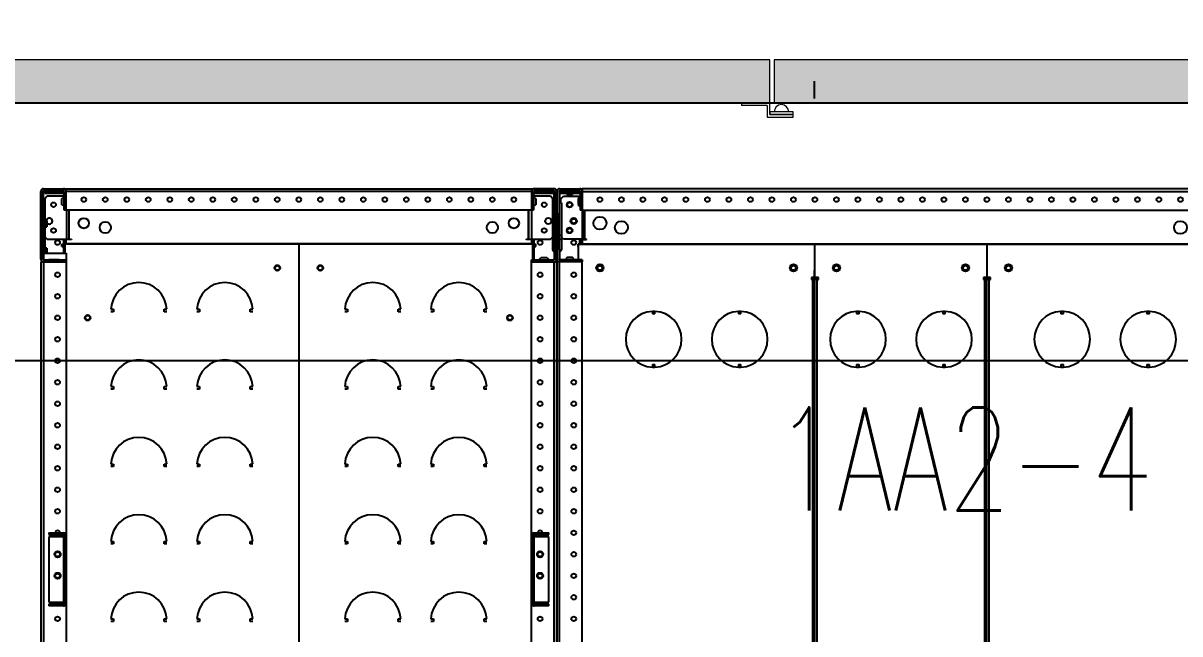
# Model space of a CAD drawing. Extents: x 758840 to 1108724, y -102573 to 143521.
# Drawn here: x 799613 to 800958, y 67115 to 67825 of the extents above; entities that cross this region are included whole.
import ezdxf

# ---------------------------------------------------------------- set-up
doc = ezdxf.new("R2010")
doc.units = 0
doc.header["$LTSCALE"] = 1000
doc.header["$MEASUREMENT"] = 0
doc.linetypes.add('DOTE', pattern=[2.42, 2, -0.2, 0.02, -0.2])
for name, color, linetype in [('02电气-设备', 255, 'Continuous'), ('02电气-设备基础', 252, 'Continuous'), ('DOTE', 8, 'DOTE'), ('LWIRE', 1, 'Continuous')]:
    doc.layers.add(name, color=color, linetype=linetype)
doc.styles.add('电气文字', font='txtd.shx', dxfattribs={"width": 0.8, "height": 3.5, "bigfont": 'HZTXT.shx'})

# ---------------------------------------------------------------- blocks, each defined once
blk = doc.blocks.new('补偿-滤波柜')
at = {"linetype": 'Continuous', "lineweight": 25}
for p, q in [((-3, 1197), (-3, 1118)), ((-0.5, 1197), (-0.5, 1118)), ((0, 1200), (23.5, 1200)), ((0, 1197.5), (23.5, 1197.5)), ((0.3, 1189.8), (0.3, 1197.5)), ((1.5, 1197.3), (4.5, 1197.3)), ((1.5, 1197.3), (1.5, 1194.8)), ((4.5, 1197.3), (4.5, 1194.8)), ((4.5, 1197.3), (23.9, 1197.3)), ((24, 1200), (24, 1200)), ((24, 1200), (26.5, 1200)), ((24, 1197), (24, 1175)), ((767.5, 1200), (26.5, 1200)), ((26.5, 1200), (26.5, 1197)), ((26.5, 1197.5), (26.5, 1197.5)), ((26.5, 1197.3), (26.5, 1197.3)), ((26.5, 1197), (26.5, 1175)), ((26.5, 1197), (767.5, 1197)), ((-0.5, 1189.8), (0, 1189.8)), ((2.2, 1183.7), (-0.3, 1183.7)), ((-0.3, 1183.7), (-0.3, 1145.5)), ((0, 1189.8), (0.3, 1189.8)), ((0, 1189.8), (0, 1183.7)), ((1.5, 1194.8), (4.5, 1194.8)), ((1.5, 1188.5), (4.5, 1191.5)), ((1.5, 1183.7), (1.5, 1188.5)), ((2.2, 1183.7), (2.2, 1145.5)), ((4.5, 1194.8), (24, 1194.8)), ((4.5, 1191.5), (24, 1191.5)), ((8.4, 1193.4), (8.4, 1194.8)), ((8.4, 1193.4), (15.1, 1193.4)), ((15.1, 1194.8), (15.1, 1193.4)), ((23, 1189.8), (21.5, 1188.2)), ((21.5, 1188.2), (21.5, 1181.8)), ((24, 1189.8), (23, 1189.8)), ((-0.4, 1171.5), (-0.5, 1171.5)), ((-0.4, 1129.1), (-0.4, 1171.5)), ((21.5, 1181.8), (23, 1180.2)), ((23, 1180.2), (24, 1180.2)), ((26.5, 1175), (24, 1175)), ((26.5, 1175), (767.5, 1175)), ((26.6, 1141.5), (26.6, 1175)), ((29.2, 1141.5), (29.2, 1175)), ((29.3, 1141.5), (29.3, 1175)), ((2.2, 1145.5), (-0.3, 1145.5)), ((-0.3, 1145.5), (-0.3, 1141.2)), ((2.2, 1145.5), (2.2, 1141.2)), ((4.5, 1141.5), (2.2, 1143.8)), ((2.2, 1141.2), (-0.3, 1141.2)), ((-0.3, 1141.2), (-0.3, 1129.1)), ((2.2, 1141.2), (2.2, 1129.1)), ((26.6, 1141.5), (4.5, 1141.5)), ((21.5, 1133), (21.5, 1135.5)), ((22, 1135.5), (21.5, 1135.5)), ((22, 1133), (21.5, 1133)), ((22, 1135.5), (297, 1135.5)), ((22, 1117.5), (22, 1135.5)), ((22.2, 1141.4), (22.2, 1141.5)), ((23.5, 1141.4), (22.2, 1141.4)), ((23.5, 1141.4), (24, 1141.4)), ((23.5, 1135.5), (23.5, 1141.4)), ((24, 1141.4), (24, 1135.5)), ((26.5, 1141.4), (24, 1141.4)), ((26.5, 1141.4), (26.5, 1135.5)), ((26.5, 1141), (31.5, 1141)), ((26.5, 1136), (767.5, 1136)), ((26.6, 1141.5), (29.2, 1141.5)), ((29.2, 1141.5), (29.3, 1141.5)), ((31.5, 1141.5), (29.3, 1141.5)), ((31.5, 1141), (31.5, 1141.5)), ((297, 1135.5), (497, 1135.5)), ((297, 1097), (297, 1135.5)), ((497, 1135.5), (497, 1097)), ((497, 1135.5), (772, 1135.5)), ((-3, 3), (-3, 1118)), ((-0.5, 1129.1), (-0.4, 1129.1)), ((-0.4, 1129.1), (-0.4, 1127.3)), ((-0.3, 1129.1), (2.2, 1129.1)), ((0, 1127.3), (0, 1117.5)), ((26.5, 1117.5), (0, 1117.5)), ((8.8, 1120), (7.2, 1118.5)), ((7.2, 1118.5), (7.2, 1117.5)), ((15.2, 1120), (8.8, 1120)), ((16.7, 1118.5), (15.2, 1120)), ((16.7, 1117.5), (16.7, 1118.5)), ((26.5, 1117.5), (26.5, 1115)), ((0, 1115), (-3, 1115)), ((-0.5, 1115), (-0.5, 1115)), ((26.5, 1115), (0, 1115)), ((0, 85), (0, 1115)), ((26.5, 597.5), (26.5, 1115)), ((293, 1097), (293, 1094.5)), ((297, 1097), (293, 1097)), ((293, 1094.5), (294.3, 1094.5)), ((294.3, 1094.5), (294.3, 105.5)), ((297, 1094.5), (294.3, 1094.5)), ((301, 1097), (297, 1097)), ((299.7, 1094.5), (297, 1094.5)), ((297, 105.5), (297, 1094.5)), ((299.7, 1094.5), (301, 1094.5)), ((299.7, 105.5), (299.7, 1094.5)), ((301, 1094.5), (301, 1097)), ((493, 1097), (493, 1094.5)), ((497, 1097), (493, 1097)), ((493, 1094.5), (494.3, 1094.5)), ((494.3, 1094.5), (494.3, 105.5)), ((497, 1094.5), (494.3, 1094.5)), ((501, 1097), (497, 1097)), ((497, 105.5), (497, 1094.5)), ((499.7, 1094.5), (497, 1094.5)), ((499.7, 1094.5), (501, 1094.5)), ((499.7, 105.5), (499.7, 1094.5)), ((501, 1094.5), (501, 1097)), ((108, 1057.5), (108, 1054.5)), ((111, 1054.5), (111, 1057.5)), ((208, 1057.5), (208, 1054.5)), ((211, 1054.5), (211, 1057.5)), ((345.5, 1057.5), (345.5, 1054.5)), ((348.5, 1054.5), (348.5, 1057.5)), ((445.5, 1057.5), (445.5, 1054.5)), ((448.5, 1054.5), (448.5, 1057.5)), ((583, 1057.5), (583, 1054.5)), ((586, 1054.5), (586, 1057.5)), ((683, 1057.5), (683, 1054.5)), ((686, 1054.5), (686, 1057.5)), ((108, 995.5), (108, 992.5)), ((111, 992.5), (111, 995.5)), ((208, 995.5), (208, 992.5)), ((211, 992.5), (211, 995.5)), ((345.5, 995.5), (345.5, 992.5)), ((348.5, 992.5), (348.5, 995.5)), ((445.5, 995.5), (445.5, 992.5)), ((448.5, 992.5), (448.5, 995.5)), ((583, 995.5), (583, 992.5)), ((586, 992.5), (586, 995.5)), ((683, 995.5), (683, 992.5)), ((686, 992.5), (686, 995.5))]:
    blk.add_line(p, q, dxfattribs=at)
for centre, radius in [((11.8, 1181.5), 3.3), ((11.8, 1181.5), 2.7), ((47, 1187.5), 2.7), ((72, 1187.5), 2.7), ((97, 1187.5), 2.7), ((122, 1187.5), 2.7), ((147, 1187.5), 2.7), ((172, 1187.5), 2.7), ((197, 1187.5), 2.7), ((222, 1187.5), 2.7), ((247, 1187.5), 2.7), ((272, 1187.5), 2.7), ((297, 1187.5), 2.7), ((322, 1187.5), 2.7), ((347, 1187.5), 2.7), ((372, 1187.5), 2.7), ((397, 1187.5), 2.7), ((422, 1187.5), 2.7), ((447, 1187.5), 2.7), ((472, 1187.5), 2.7), ((497, 1187.5), 2.7), ((522, 1187.5), 2.7), ((547, 1187.5), 2.7), ((572, 1187.5), 2.7), ((597, 1187.5), 2.7), ((622, 1187.5), 2.7), ((647, 1187.5), 2.7), ((672, 1187.5), 2.7), ((697, 1187.5), 2.7), ((722, 1187.5), 2.7), ((16.5, 1162.5), 3.55), ((16.5, 1162.5), 2.7), ((47, 1160), 7.5), ((72, 1155), 7.5), ((722, 1155), 7.5), ((11.8, 1151.5), 3.3), ((11.8, 1151.5), 2.7), ((16.5, 1137.5), 2.7), ((47, 1108), 4.25), ((47, 1108), 2.7), ((272, 1108), 4.25), ((272, 1108), 2.7), ((322, 1108), 4.25), ((322, 1108), 2.7), ((472, 1108), 4.25), ((472, 1108), 2.7), ((522, 1108), 4.25), ((522, 1108), 2.7), ((16.5, 1100), 2.7), ((16.5, 1075), 2.7), ((16.5, 1050), 2.7), ((16.5, 1025), 2.7), ((16.5, 1000), 2.7), ((16.5, 975), 2.7), ((16.5, 950), 2.7), ((16.5, 925), 2.7), ((16.5, 900), 2.7), ((16.5, 875), 2.7), ((16.5, 850), 2.7), ((16.5, 825), 2.7), ((16.5, 800), 2.7), ((16.5, 775), 2.7), ((16.5, 750), 2.7), ((16.5, 725), 2.7), ((16.5, 700), 2.7)]:
    blk.add_circle(centre, radius, dxfattribs=at)
for centre, radius, start, end in [((0, 1197), 3, 90, 180), ((0, 1197), 0.5, 90, 180), ((23.5, 1197), 3, 0, 90), ((23.5, 1197), 0.5, 0, 90), ((-0.4, 1171.6), 0.0893, 261.9505, 348.5782), ((0, 1118), 3, 180, 270), ((-0.4, 1127.2), 0.0893, 81.9505, 168.5782), ((0, 1118), 0.5, 180, 270), ((-0.4, 1129.2), 0.0893, 261.9505, 348.5782), ((-0.1, 1129.6), 2.32, 261.9505, 348.5782), ((109.5, 1025), 32.5, 92.6454, 267.3546), ((109.5, 1025), 32.5, 87.3546, 92.6454), ((109.5, 1025), 29.5, 87.0854, 92.9146), ((109.5, 1025), 32.5, 272.6454, 87.3546), ((209.5, 1025), 32.5, 92.6454, 267.3546), ((209.5, 1025), 32.5, 87.3546, 92.6454), ((209.5, 1025), 29.5, 87.0854, 92.9146), ((209.5, 1025), 32.5, 272.6454, 87.3546), ((347, 1025), 32.5, 92.6454, 267.3546), ((347, 1025), 32.5, 87.3546, 92.6454), ((347, 1025), 29.5, 87.0854, 92.9146), ((347, 1025), 32.5, 272.6454, 87.3546), ((447, 1025), 32.5, 92.6454, 267.3546), ((447, 1025), 32.5, 87.3546, 92.6454), ((447, 1025), 29.5, 87.0854, 92.9146), ((447, 1025), 32.5, 272.6454, 87.3546), ((584.5, 1025), 32.5, 92.6454, 267.3546), ((584.5, 1025), 32.5, 87.3546, 92.6454), ((584.5, 1025), 29.5, 87.0854, 92.9146), ((584.5, 1025), 32.5, 272.6454, 87.3546), ((684.5, 1025), 32.5, 92.6454, 267.3546), ((684.5, 1025), 32.5, 87.3546, 92.6454), ((684.5, 1025), 29.5, 87.0854, 92.9146), ((684.5, 1025), 32.5, 272.6454, 87.3546), ((109.5, 1025), 29.5, 267.0854, 272.9146), ((209.5, 1025), 29.5, 267.0854, 272.9146), ((347, 1025), 29.5, 267.0854, 272.9146), ((447, 1025), 29.5, 267.0854, 272.9146), ((584.5, 1025), 29.5, 267.0854, 272.9146), ((684.5, 1025), 29.5, 267.0854, 272.9146), ((109.5, 1025), 32.5, 267.3546, 272.6454), ((209.5, 1025), 32.5, 267.3546, 272.6454), ((347, 1025), 32.5, 267.3546, 272.6454), ((447, 1025), 32.5, 267.3546, 272.6454), ((584.5, 1025), 32.5, 267.3546, 272.6454), ((684.5, 1025), 32.5, 267.3546, 272.6454)]:
    blk.add_arc(centre, radius, start, end, dxfattribs=at)
blk = doc.blocks.new('600mm 低压柜')
at = {"linetype": 'Continuous', "lineweight": 25}
for p, q in [((12.6, -1185), (12.6, -73)), ((612.6, -1185), (612.6, -73)), ((42.1, -128.6), (42.1, -1187.5)), ((583.1, -1195), (583.1, -128.6)), ((15.6, -155), (15.6, -1185)), ((609.6, -1185), (609.6, -155)), ((312.6, -1205.5), (312.6, -631.5)), ((94.1, -767), (97.1, -767)), ((97.1, -770), (94.1, -770)), ((156, -767), (159, -767)), ((159, -770), (156, -770)), ((194.1, -767), (197.1, -767)), ((197.1, -770), (194.1, -770)), ((256, -767), (259, -767)), ((259, -770), (256, -770)), ((366.1, -767), (369.1, -767)), ((369.1, -770), (366.1, -770)), ((428, -767), (431, -767)), ((431, -770), (428, -770)), ((466.1, -767), (469.1, -767)), ((469.1, -770), (466.1, -770)), ((528, -767), (531, -767)), ((531, -770), (528, -770)), ((22.1, -785), (22.1, -787)), ((22.1, -785), (39.1, -785)), ((22.1, -787), (39.1, -787)), ((22.1, -789.5), (22.1, -865.5)), ((40.1, -789.5), (22.1, -789.5)), ((39.1, -789.5), (39.1, -865.5)), ((40.1, -867), (40.1, -788)), ((585.1, -788), (585.1, -867)), ((603.1, -789.5), (585.1, -789.5)), ((586.1, -785), (603.1, -785)), ((586.1, -787), (603.1, -787)), ((586.1, -865.5), (586.1, -789.5)), ((603.1, -787), (603.1, -785)), ((603.1, -865.5), (603.1, -789.5)), ((94.1, -857), (97.1, -857)), ((97.1, -860), (94.1, -860)), ((156, -857), (159, -857)), ((159, -860), (156, -860)), ((194.1, -857), (197.1, -857)), ((197.1, -860), (194.1, -860)), ((256, -857), (259, -857)), ((259, -860), (256, -860)), ((366.1, -857), (369.1, -857)), ((369.1, -860), (366.1, -860)), ((428, -857), (431, -857)), ((431, -860), (428, -860)), ((466.1, -857), (469.1, -857)), ((469.1, -860), (466.1, -860)), ((528, -857), (531, -857)), ((531, -860), (528, -860)), ((22.1, -865.5), (40.1, -865.5)), ((22.1, -868), (22.1, -870)), ((39.1, -868), (22.1, -868)), ((39.1, -870), (22.1, -870)), ((585.1, -865.5), (603.1, -865.5)), ((603.1, -868), (586.1, -868)), ((603.1, -870), (586.1, -870)), ((603.1, -870), (603.1, -868)), ((94.1, -947), (97.1, -947)), ((97.1, -950), (94.1, -950)), ((156, -947), (159, -947)), ((159, -950), (156, -950)), ((194.1, -947), (197.1, -947)), ((197.1, -950), (194.1, -950)), ((256, -947), (259, -947)), ((259, -950), (256, -950)), ((366.1, -947), (369.1, -947)), ((369.1, -950), (366.1, -950)), ((428, -947), (431, -947)), ((431, -950), (428, -950)), ((466.1, -947), (469.1, -947)), ((469.1, -950), (466.1, -950)), ((528, -947), (531, -947)), ((531, -950), (528, -950)), ((94.1, -1037), (97.1, -1037)), ((97.1, -1040), (94.1, -1040)), ((156, -1037), (159, -1037)), ((159, -1040), (156, -1040)), ((194.1, -1037), (197.1, -1037)), ((197.1, -1040), (194.1, -1040)), ((256, -1037), (259, -1037)), ((259, -1040), (256, -1040)), ((366.1, -1037), (369.1, -1037)), ((369.1, -1040), (366.1, -1040)), ((428, -1037), (431, -1037)), ((431, -1040), (428, -1040)), ((466.1, -1037), (469.1, -1037)), ((469.1, -1040), (466.1, -1040)), ((528, -1037), (531, -1037)), ((531, -1040), (528, -1040)), ((94.1, -1127), (97.1, -1127)), ((156, -1127), (159, -1127)), ((194.1, -1127), (197.1, -1127)), ((256, -1127), (259, -1127)), ((366.1, -1127), (369.1, -1127)), ((428, -1127), (431, -1127)), ((466.1, -1127), (469.1, -1127)), ((528, -1127), (531, -1127)), ((97.1, -1130), (94.1, -1130)), ((159, -1130), (156, -1130)), ((197.1, -1130), (194.1, -1130)), ((259, -1130), (256, -1130)), ((369.1, -1130), (366.1, -1130)), ((431, -1130), (428, -1130)), ((469.1, -1130), (466.1, -1130)), ((531, -1130), (528, -1130)), ((42.1, -1185), (12.6, -1185)), ((12.6, -1188), (12.6, -1267)), ((15.1, -1185), (15.1, -1185)), ((15.1, -1267), (15.1, -1188)), ((42.1, -1187.5), (15.6, -1187.5)), ((15.6, -1197.3), (15.6, -1187.5)), ((22.8, -1188.5), (22.8, -1187.5)), ((24.3, -1190), (22.8, -1188.5)), ((30.8, -1190), (24.3, -1190)), ((32.3, -1188.5), (30.8, -1190)), ((32.3, -1187.5), (32.3, -1188.5)), ((39.1, -1187.5), (39.1, -1203)), ((39.6, -1211.4), (39.6, -1187.5)), ((40.6, -1187.5), (40.6, -1205.5)), ((609.6, -1185), (583.1, -1185)), ((609.6, -1187.5), (583.1, -1187.5)), ((610.1, -1195), (583.1, -1195)), ((584.6, -1205.5), (584.6, -1195)), ((585.6, -1195), (585.6, -1211.4)), ((586.1, -1203), (586.1, -1195)), ((591.1, -1185), (591.1, -1184.7)), ((591.1, -1184.7), (603.1, -1184.7)), ((591.1, -1187.7), (591.1, -1187.5)), ((603.1, -1187.7), (591.1, -1187.7)), ((594.1, -1185), (594.5, -1184.7)), ((603.1, -1184.7), (603.1, -1185)), ((603.1, -1187.5), (603.1, -1187.7)), ((605.7, -1201.1), (605.7, -1195)), ((607.4, -1195), (607.4, -1241.7)), ((609.6, -1195), (609.6, -1187.5)), ((609.9, -1195), (609.9, -1199.2)), ((610.1, -1188), (610.1, -1267)), ((612.6, -1188), (612.6, -1267)), ((15.1, -1199), (15.2, -1199)), ((15.2, -1241.5), (15.2, -1197.3)), ((15.3, -1199.1), (17.8, -1199.1)), ((15.3, -1253.6), (15.3, -1199.1)), ((17.8, -1253.6), (17.8, -1199.1)), ((37.1, -1203), (37.1, -1205.5)), ((39.6, -1203), (37.1, -1203)), ((39.6, -1205.5), (37.1, -1205.5)), ((38.6, -1203), (38.6, -1205.5)), ((39.1, -1205.5), (39.1, -1211.4)), ((40.6, -1205.5), (584.6, -1205.5)), ((42.1, -1211.4), (42.1, -1205.5)), ((42.1, -1206), (583.1, -1206)), ((583.1, -1205.5), (583.1, -1211.4)), ((588.1, -1203), (585.6, -1203)), ((588.1, -1205.5), (585.6, -1205.5)), ((586.1, -1211.4), (586.1, -1205.5)), ((586.6, -1203), (586.6, -1205.5)), ((588.1, -1203), (588.1, -1205.5)), ((605.7, -1201.1), (607.4, -1201.1)), ((607.4, -1199.4), (607.4, -1199.2)), ((609.9, -1199.2), (607.4, -1199.5)), ((609.9, -1199.2), (607.4, -1199.4)), ((609.9, -1199.2), (607.4, -1199.2)), ((610, -1201.1), (610, -1243.5)), ((17.8, -1211.2), (15.3, -1211.2)), ((17.8, -1215.4), (15.3, -1215.4)), ((20.1, -1211.5), (17.8, -1213.8)), ((48.1, -1211.5), (20.1, -1211.5)), ((42.1, -1211.4), (37.8, -1211.4)), ((37.8, -1211.4), (37.8, -1211.5)), ((42.1, -1211), (48.1, -1211)), ((42.1, -1270), (42.1, -1211.5)), ((45.1, -1211.5), (45.1, -1245)), ((45.6, -1211.5), (45.6, -1245)), ((48.1, -1211), (48.1, -1211.5)), ((577.1, -1211), (583.1, -1211)), ((577.1, -1211.5), (577.1, -1211)), ((605.1, -1211.5), (577.1, -1211.5)), ((579.9, -1245), (579.9, -1211.5)), ((580, -1245), (580, -1211.5)), ((582.6, -1245), (582.6, -1211.5)), ((587.3, -1211.4), (583.1, -1211.4)), ((587.3, -1211.5), (587.3, -1211.4)), ((607.4, -1213.8), (605.1, -1211.5)), ((607.4, -1225.6), (605.7, -1225.6)), ((605.7, -1232.2), (605.7, -1225.6)), ((605.7, -1232.2), (607.4, -1232.2)), ((15.2, -1241.5), (15.1, -1241.5)), ((37.1, -1251.7), (38.6, -1250.2)), ((38.6, -1250.2), (39.6, -1250.2)), ((39.6, -1267), (39.6, -1245)), ((39.6, -1245), (585.6, -1245)), ((583.1, -1245), (583.1, -1270)), ((585.6, -1245), (585.6, -1267)), ((585.6, -1250.2), (586.6, -1250.2)), ((586.6, -1250.2), (588.1, -1251.7)), ((607.4, -1241.7), (607.4, -1241.9)), ((608.1, -1258.5), (608.1, -1242.9)), ((609.6, -1243.5), (609.6, -1267.5)), ((15.1, -1259.8), (15.9, -1259.8)), ((17.8, -1253.6), (15.3, -1253.6)), ((15.6, -1259.8), (15.6, -1253.6)), ((15.9, -1259.8), (15.9, -1267.5)), ((17.1, -1253.6), (17.1, -1258.5)), ((17.1, -1258.5), (20.1, -1261.5)), ((20.1, -1261.5), (39.6, -1261.5)), ((37.1, -1258.2), (37.1, -1251.7)), ((38.6, -1259.7), (37.1, -1258.2)), ((39.6, -1259.7), (38.6, -1259.7)), ((586.6, -1259.7), (585.6, -1259.7)), ((585.6, -1261.5), (605.1, -1261.5)), ((588.1, -1258.2), (586.6, -1259.7)), ((588.1, -1251.7), (588.1, -1258.2)), ((605.1, -1261.5), (608.1, -1258.5)), ((15.6, -1267.5), (39.1, -1267.5)), ((15.6, -1270), (39.1, -1270)), ((17.1, -1264.8), (17.1, -1267.3)), ((39.6, -1264.8), (17.1, -1264.8)), ((39.5, -1267.3), (17.1, -1267.3)), ((17.6, -1264.8), (17.6, -1267.3)), ((39.6, -1269.9), (39.6, -1270)), ((609.6, -1270), (39.6, -1270)), ((42.1, -1267.3), (42, -1267.3)), ((42, -1267.5), (42.1, -1267.5)), ((42.1, -1267), (583.1, -1267)), ((583.1, -1267.3), (583.1, -1267.3)), ((583.1, -1267.5), (583.1, -1267.5)), ((608.1, -1264.8), (585.6, -1264.8)), ((608.1, -1267.3), (585.7, -1267.3)), ((586.1, -1267.5), (609.6, -1267.5)), ((605.1, -1264.8), (605.1, -1267.3)), ((608.1, -1264.8), (608.1, -1267.3))]:
    blk.add_line(p, q, dxfattribs=at)
at = {"linetype": 'Continuous', "lineweight": 25, "flags": 128}
blk.add_lwpolyline([(591.6, -1184.7), (591.8, -1184.9), (592, -1185)], dxfattribs=at)
at = {"linetype": 'Continuous', "lineweight": 25}
for centre, radius in [((32.1, -770), 2.7), ((593.1, -770), 2.7), ((32.1, -820), 3.55), ((32.1, -820), 2.7), ((593.1, -820), 3.55), ((593.1, -820), 2.7), ((32.1, -845), 3.55), ((32.1, -845), 2.7), ((593.1, -845), 3.55), ((593.1, -845), 2.7), ((32.1, -895), 2.7), ((593.1, -895), 2.7), ((32.1, -920), 2.7), ((593.1, -920), 2.7), ((32.1, -945), 2.7), ((593.1, -945), 2.7), ((32.1, -970), 2.7), ((593.1, -970), 2.7), ((32.1, -995), 2.7), ((593.1, -995), 2.7), ((32.1, -1020), 2.7), ((593.1, -1020), 2.7), ((32.1, -1045), 2.7), ((593.1, -1045), 2.7), ((32.1, -1070), 2.7), ((593.1, -1070), 2.7), ((32.1, -1095), 2.7), ((593.1, -1095), 2.7), ((32.1, -1120), 2.7), ((67.1, -1120), 3.25), ((67.1, -1120), 2.7), ((558.1, -1120), 3.25), ((558.1, -1120), 2.7), ((593.1, -1120), 2.7), ((32.1, -1145), 2.7), ((593.1, -1145), 2.7), ((32.1, -1170), 2.7), ((593.1, -1170), 2.7), ((287.6, -1178), 3.25), ((287.6, -1178), 2.7), ((337.6, -1178), 3.25), ((337.6, -1178), 2.7), ((32.1, -1207.5), 2.7), ((593.1, -1207.5), 2.7), ((27.3, -1221.5), 2.7), ((87.6, -1225), 6.55), ((537.6, -1225), 6.55), ((597.8, -1221.5), 2.7), ((22.6, -1232.5), 3.55), ((62.6, -1230), 6), ((562.6, -1230), 6), ((27.3, -1251.5), 2.7), ((597.8, -1251.5), 2.7), ((62.6, -1257.5), 2.7), ((87.6, -1257.5), 2.7), ((112.6, -1257.5), 2.7), ((137.6, -1257.5), 2.7), ((162.6, -1257.5), 2.7), ((187.6, -1257.5), 2.7), ((212.6, -1257.5), 2.7), ((237.6, -1257.5), 2.7), ((262.6, -1257.5), 2.7), ((287.6, -1257.5), 2.7), ((312.6, -1257.5), 2.7), ((337.6, -1257.5), 2.7), ((362.6, -1257.5), 2.7), ((387.6, -1257.5), 2.7), ((412.6, -1257.5), 2.7), ((437.6, -1257.5), 2.7), ((462.6, -1257.5), 2.7), ((487.6, -1257.5), 2.7), ((512.6, -1257.5), 2.7), ((537.6, -1257.5), 2.7), ((562.6, -1257.5), 2.7)]:
    blk.add_circle(centre, radius, dxfattribs=at)
for centre, radius, start, end in [((126.6, -768.5), 32.5, 182.6454, 357.3546), ((126.6, -768.5), 29.5, 177.0854, 182.9146), ((126.6, -768.5), 29.5, 357.0854, 2.9146), ((226.6, -768.5), 32.5, 182.6454, 357.3546), ((226.6, -768.5), 29.5, 177.0854, 182.9146), ((226.6, -768.5), 29.5, 357.0854, 2.9146), ((398.6, -768.5), 32.5, 182.6454, 357.3546), ((398.6, -768.5), 29.5, 177.0854, 182.9146), ((398.6, -768.5), 29.5, 357.0854, 2.9146), ((498.6, -768.5), 32.5, 182.6454, 357.3546), ((498.6, -768.5), 29.5, 177.0854, 182.9146), ((498.6, -768.5), 29.5, 357.0854, 2.9146), ((39.1, -788), 3, 0, 90), ((39.1, -788), 1, 0, 90), ((586.1, -788), 3, 90, 180), ((586.1, -788), 1, 90, 180), ((126.6, -858.5), 32.5, 182.6454, 357.3546), ((126.6, -858.5), 29.5, 177.0854, 182.9146), ((126.6, -858.5), 29.5, 357.0854, 2.9146), ((226.6, -858.5), 32.5, 182.6454, 357.3546), ((226.6, -858.5), 29.5, 177.0854, 182.9146), ((226.6, -858.5), 29.5, 357.0854, 2.9146), ((398.6, -858.5), 32.5, 182.6454, 357.3546), ((398.6, -858.5), 29.5, 177.0854, 182.9146), ((398.6, -858.5), 29.5, 357.0854, 2.9146), ((498.6, -858.5), 32.5, 182.6454, 357.3546), ((498.6, -858.5), 29.5, 177.0854, 182.9146), ((498.6, -858.5), 29.5, 357.0854, 2.9146), ((32.1, -870), 2.7, 180, 0), ((32.1, -870), 2.7, 47.7946, 132.2054), ((39.1, -867), 3, 270, 0), ((39.1, -867), 1, 270, 0), ((586.1, -867), 3, 180, 270), ((586.1, -867), 1, 180, 270), ((593.1, -870), 2.7, 180, 0), ((593.1, -870), 2.7, 47.7946, 132.2054), ((126.6, -948.5), 32.5, 182.6454, 357.3546), ((126.6, -948.5), 29.5, 177.0854, 182.9146), ((126.6, -948.5), 29.5, 357.0854, 2.9146), ((226.6, -948.5), 32.5, 182.6454, 357.3546), ((226.6, -948.5), 29.5, 177.0854, 182.9146), ((226.6, -948.5), 29.5, 357.0854, 2.9146), ((398.6, -948.5), 32.5, 182.6454, 357.3546), ((398.6, -948.5), 29.5, 177.0854, 182.9146), ((398.6, -948.5), 29.5, 357.0854, 2.9146), ((498.6, -948.5), 32.5, 182.6454, 357.3546), ((498.6, -948.5), 29.5, 177.0854, 182.9146), ((498.6, -948.5), 29.5, 357.0854, 2.9146), ((126.6, -1038.5), 32.5, 182.6454, 357.3546), ((126.6, -1038.5), 29.5, 177.0854, 182.9146), ((126.6, -1038.5), 29.5, 357.0854, 2.9146), ((226.6, -1038.5), 32.5, 182.6454, 357.3546), ((226.6, -1038.5), 29.5, 177.0854, 182.9146), ((226.6, -1038.5), 29.5, 357.0854, 2.9146), ((398.6, -1038.5), 32.5, 182.6454, 357.3546), ((398.6, -1038.5), 29.5, 177.0854, 182.9146), ((398.6, -1038.5), 29.5, 357.0854, 2.9146), ((498.6, -1038.5), 32.5, 182.6454, 357.3546), ((498.6, -1038.5), 29.5, 177.0854, 182.9146), ((498.6, -1038.5), 29.5, 357.0854, 2.9146), ((126.6, -1128.5), 29.5, 177.0854, 182.9146), ((126.6, -1128.5), 29.5, 357.0854, 2.9146), ((226.6, -1128.5), 29.5, 177.0854, 182.9146), ((226.6, -1128.5), 29.5, 357.0854, 2.9146), ((398.6, -1128.5), 29.5, 177.0854, 182.9146), ((398.6, -1128.5), 29.5, 357.0854, 2.9146), ((498.6, -1128.5), 29.5, 177.0854, 182.9146), ((498.6, -1128.5), 29.5, 357.0854, 2.9146), ((126.6, -1128.5), 32.5, 182.6454, 357.3546), ((226.6, -1128.5), 32.5, 182.6454, 357.3546), ((398.6, -1128.5), 32.5, 182.6454, 357.3546), ((498.6, -1128.5), 32.5, 182.6454, 357.3546), ((15.6, -1188), 3, 90, 180), ((15.6, -1188), 0.5, 90, 180), ((609.6, -1188), 3, 0, 90), ((609.6, -1188), 0.5, 0, 90), ((15.1, -1197.2), 0.0893, 191.4218, 278.0495), ((15.5, -1199.6), 2.32, 11.4218, 98.0495), ((15.2, -1199.1), 0.0893, 11.4218, 98.0495), ((608.7, -1199.2), 1.34, 189.2464, 193.1616), ((609.9, -1199.2), 0.0515, 189.2464, 193.1616), ((602.6, -1232.5), 3.55, 29.1627, 4.8477), ((15.2, -1241.6), 0.0893, 11.4218, 98.0495), ((608.7, -1241.7), 1.34, 189.2464, 193.1616), ((15.6, -1267), 3, 180, 270), ((15.6, -1267), 0.5, 180, 270), ((39.1, -1267), 0.5, 270, 360), ((39.1, -1267), 3, 270, 360), ((586.1, -1267), 3, 180, 270), ((586.1, -1267), 0.5, 180, 270), ((609.6, -1267), 3, 270, 0), ((609.6, -1267), 0.5, 270, 0)]:
    blk.add_arc(centre, radius, start, end, dxfattribs=at)
for points in [[(610, -1201.1), (609.6, -1201.1), (609, -1201), (608.2, -1200.7), (607.6, -1200.2), (607.5, -1199.7), (607.4, -1199.5)], [(607.4, -1242), (607.5, -1242.2), (607.6, -1242.6), (608.2, -1243.1), (609, -1243.4), (609.6, -1243.5), (610, -1243.5)]]:
    blk.add_open_spline(points, degree=3, dxfattribs=at)
for points in [[(610, -1199.3), (609.9, -1199.3), (609.9, -1199.3), (609.9, -1199.3), (609.9, -1199.3), (609.9, -1199.3), (609.9, -1199.2)], [(610.1, -1201.1), (610.1, -1201.1), (610, -1201.1), (610, -1201.1), (610, -1201.1), (610, -1201.1), (610, -1201.1)], [(610, -1243.5), (610, -1243.5), (610, -1243.5), (610, -1243.5), (610, -1243.5), (610.1, -1243.6), (610.1, -1243.6)]]:
    blk.add_open_spline(points, degree=3, knots=[0, 0, 0, 0, 0.25, 0.5, 0.75, 1, 1, 1, 1], dxfattribs=at)
blk = doc.blocks.new('BD4-PAL0101-LVPM-05')
at = {"ltscale": 5}
h = blk.add_hatch(dxfattribs=at)
h.set_pattern_fill('隔热材料01', color=8, scale=80, angle=45)
h.set_pattern_definition([(315, (1.005, -51.474), (28.28427125, 28.28427125), [4.0142, -35.9858]), (315, (-20.185, -72.664), (28.28427125, 28.28427125), [4.0142, -35.9858]), (135, (13.44, -77.425), (-28.28427125, -28.28427125), [4.0142, -35.9858]), (135, (5.767, -85.1), (-28.28427125, -28.28427125), [4.0142, -35.9858]), (225, (28.298, -71.66), (28.28427125, -28.28427125), [40.0194, 0.0194]), (180, (18.983, -78.135), (-28.2842, 28.2842), [3.4144, -53.1542]), (161.56505, (43.853, -49.85), (-28.284169758, 28.28429741), [2.244, -87.1988]), (161.56505, (15.569, -78.135), (-28.284169758, 28.28429741), [2.244, -87.1988]), (198.43495, (51.525, -48.43), (-28.28429741, 28.28416976), [4.488, -84.9548]), (198.43495, (23.24, -76.716), (-28.28429741, 28.28416976), [4.488, -84.9548]), (108.43495, (38.886, -46.303), (-28.28429741, 28.284169758), [21.3712, -68.0716]), (108.43495, (10.602, -74.587), (-28.28429741, 28.284169758), [21.3712, -68.0716]), (161.56505, (29.29, -23.19), (-28.284169758, 28.28429741), [2.244, -87.1988]), (161.56505, (1.005, -51.474), (-28.284169758, 28.28429741), [2.244, -87.1988]), (180, (-1.124, -50.765), (-28.2842, 28.2842), [3.4144, -53.1542]), (198.43495, (23.746, -22.48), (-28.28429741, 28.28416976), [4.488, -84.9548]), (198.43495, (-4.538, -50.765), (-28.28429741, 28.28416976), [4.488, -84.9548]), (90, (-20.894, -70.535), (-28.2842, 28.2842), [3.4144, -53.1542]), (108.43495, (8.1, -44.38), (-28.28429741, 28.284169758), [2.244, -87.1988]), (108.43495, (-20.185, -72.664), (-28.28429741, 28.284169758), [2.244, -87.1988]), (71.56505, (7.39, -38.836), (-28.28416976, 28.28429741), [4.488, -84.9548]), (71.56505, (-20.894, -67.12), (-28.28416976, 28.28429741), [4.488, -84.9548]), (161.56505, (31.212, -53.976), (-28.284169758, 28.28429741), [21.3712, -68.0716]), (161.56505, (2.928, -82.26), (-28.284169758, 28.28429741), [21.3712, -68.0716]), (90, (6.476, -90.642), (-28.2842, 28.2842), [3.4144, -53.1542]), (108.43495, (34.76, -58.943), (-28.28429741, 28.284169758), [2.244, -87.1988]), (108.43495, (6.476, -87.228), (-28.28429741, 28.284169758), [2.244, -87.1988]), (71.56505, (33.34, -66.615), (-28.28416976, 28.28429741), [4.488, -84.9548]), (71.56505, (5.057, -94.9), (-28.28416976, 28.28429741), [4.488, -84.9548])])
h.paths.add_polyline_path([(8308888.6, -4141711.1), (8309454.1, -4141711.1), (8309454.1, -4141661.1), (8308888.6, -4141661.1)])
h.paths.add_polyline_path([(8308318.1, -4141711.1), (8308883.6, -4141711.1), (8308883.6, -4141661.1), (8308318.1, -4141661.1)])
h.paths.add_polyline_path([(8310456.6, -4141661.1), (8309564.1, -4141661.1), (8309564.1, -4141711.1), (8310456.6, -4141711.1)])
h.paths.add_polyline_path([(8311354.1, -4141661.1), (8310461.6, -4141661.1), (8310461.6, -4141711.1), (8311354.1, -4141711.1)])
h.paths.add_polyline_path([(8311464.1, -4141711.1), (8312356.6, -4141711.1), (8312356.6, -4141661.1), (8311464.1, -4141661.1)])
h.paths.add_polyline_path([(8312361.6, -4141661.1), (8312361.6, -4141711.1), (8313254.1, -4141711.1), (8313254.1, -4141661.1)])
h.paths.add_polyline_path([(8314456.6, -4141661.1), (8313364.1, -4141661.1), (8313364.1, -4141711.1), (8314456.6, -4141711.1)])
h.paths.add_polyline_path([(8314461.6, -4141661.1), (8314461.6, -4141711.1), (8315554.1, -4141711.1), (8315554.1, -4141661.1)])
h.paths.add_polyline_path([(8316861.6, -4141661.1), (8315664.1, -4141661.1), (8315664.1, -4141711.1), (8316861.6, -4141711.1)])
h.paths.add_polyline_path([(8316866.6, -4141661.1), (8316866.6, -4141711.1), (8318064.1, -4141711.1), (8318064.1, -4141661.1)])
h.paths.add_polyline_path([(8319466.6, -4141661.1), (8318174.1, -4141661.1), (8318174.1, -4141711.1), (8319466.6, -4141711.1)])
h.paths.add_polyline_path([(8319471.6, -4141661.1), (8319471.6, -4141711.1), (8320764.1, -4141711.1), (8320764.1, -4141661.1)])
h.paths.add_polyline_path([(8320874.1, -4141661.1), (8321714.1, -4141661.1), (8321714.1, -4141711.1), (8320874.1, -4141711.1)])
at = {"linetype": 'ByBlock', "lineweight": 15}
for p, q in [((8314456.6, -4141661.1), (8313364.1, -4141661.1)), ((8314456.6, -4141711.1), (8314456.6, -4141661.1)), ((8315554.1, -4141661.1), (8314461.6, -4141661.1)), ((8314461.6, -4141661.1), (8314461.6, -4141711.1)), ((8313364.1, -4141711.1), (8314456.6, -4141711.1)), ((8314461.6, -4141711.1), (8315554.1, -4141711.1))]:
    blk.add_line(p, q, dxfattribs=at)
at = {"lineweight": 15}
for p, q in [((8314456.6, -4141711.1), (8314423.6, -4141711.1)), ((8314423.6, -4141711.1), (8314423.6, -4141714.1)), ((8314453.6, -4141714.1), (8314423.6, -4141714.1)), ((8314453.6, -4141714.1), (8314453.6, -4141727.6)), ((8314456.6, -4141724.6), (8314456.6, -4141711.1)), ((8314453.6, -4141724.6), (8314453.6, -4141727.6)), ((8314453.6, -4141727.6), (8314483.6, -4141727.6)), ((8314453.6, -4141727.6), (8314456.6, -4141727.6)), ((8314456.6, -4141720.8), (8314456.6, -4141724.6)), ((8314483.6, -4141721.6), (8314456.6, -4141721.6)), ((8314483.6, -4141724.6), (8314456.6, -4141724.6)), ((8314456.6, -4141724.6), (8314483.6, -4141724.6)), ((8314483.6, -4141724.6), (8314483.6, -4141721.6)), ((8314483.6, -4141727.6), (8314483.6, -4141724.6))]:
    blk.add_line(p, q, dxfattribs=at)
blk.add_arc((8314470.1, -4141721.6), 8.49, 0, 180, dxfattribs=at)
at = {"layer": '02电气-设备', "color": 5, "ltscale": 5, "rotation": 180}
blk.add_blockref('600mm 低压柜', (8314221.6, -4143081), dxfattribs=at)
at = {"layer": '02电气-设备', "color": 5, "ltscale": 5}
blk.add_blockref('补偿-滤波柜', (8314212.1, -4143011), dxfattribs=at)
at = {"layer": 'LWIRE', "linetype": 'ByBlock', "lineweight": 15, "style": '电气文字', "width": 0.7}
blk.add_text('1AA2-4', height=120, dxfattribs=at).set_placement((8314462.6, -4142185.2))

msp = doc.modelspace()

# ---------------------------------------------------------------- linework, layer by layer
at = {"layer": '02电气-设备基础'}
msp.add_lwpolyline([(826754.74, 67432.51), (792096.74, 67432.51), (792096.74, 67732.51), (826754.74, 67732.51)], close=True, dxfattribs=at)
at = {"layer": 'DOTE'}
msp.add_line((800533.02, 103837.52), (800533.02, 34437.52), dxfattribs=at)

# ---------------------------------------------------------------- block references
at = {"layer": '02电气-设备'}
msp.add_blockref('BD4-PAL0101-LVPM-05', (-7513975.04, 4209443.59), dxfattribs=at)

doc.saveas('drawing.dxf')
